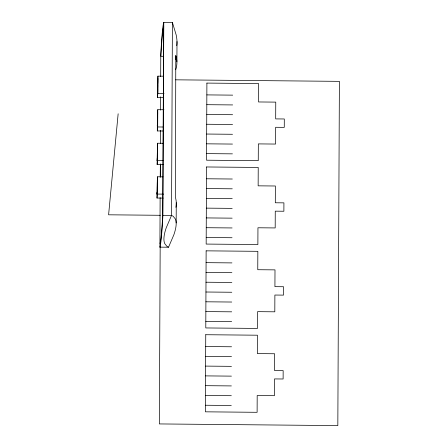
<?xml version="1.0" encoding="UTF-8"?>
<svg xmlns="http://www.w3.org/2000/svg" width="448" height="448" viewBox="0 0 448 448"><rect width="100%" height="100%" fill="white"/><g stroke="black" fill="none" stroke-linecap="round" stroke-linejoin="round"><path stroke-width="0.67" d="M163.201 198.1L156.996 198.044L157.018 193.407L156.946 194.174L157.45 176.786L162.966 176.837M163.352 164.55L157.147 164.494L157.17 159.858L157.097 160.625L157.601 143.237L163.117 143.287M163.509 131.001L157.304 130.945L157.382 113.663L157.758 109.687L163.962 109.743M163.66 97.451L157.455 97.39L157.478 92.753L157.405 93.526L157.909 76.138L163.425 76.188M156.996 198.044L157.371 194.068L157.45 176.786M157.147 164.494L157.522 160.518L157.601 143.237M157.304 130.945L157.679 126.963L157.758 109.687M157.455 97.39L157.83 93.414L157.909 76.138M159.902 247.145A397.107 8.019 -89.5 0 0 162.91 215.32L171.528 215.398L173.13 216.244L175.325 218.932A280.521 41.602 -45.6 0 1 173.813 234.903L168.521 247.223L159.902 247.145L160.126 197.512M160.222 177.246L160.356 163.856M160.373 143.69L160.507 130.329M160.524 110.141L160.658 96.802M160.681 76.591L160.782 54.225A397.107 8.019 -89.5 0 1 163.789 22.4L172.407 22.478L176.159 34.882A280.521 49.644 46.4 0 1 176.742 45.657M160.166 246.91L159.359 423.931L337.831 425.6L339.399 81.357L175.627 79.822M160.485 176.943L160.541 164.349M162.91 215.32L163.789 22.4M172.407 22.478L171.528 215.398L166.27 227.685A282.615 41.91 -45.6 0 0 164.763 243.656L166.936 246.366L168.521 247.223M175.644 69.77A397.107 91.678 0.3 0 0 176.064 56.448L175.795 55.681L175.42 197.366A397.107 91.678 0.3 0 1 175.896 207.362M176.17 222.947L176.26 202.698M176.904 61.785L176.994 41.535M118.149 113.77L108.601 214.805L160.311 215.292M157.713 80.399L157.898 78.411M157.702 81.743L157.892 79.755M157.696 83.087L157.886 81.099M157.69 84.426L157.881 82.438M157.685 85.77L157.875 83.782M157.679 87.114L157.87 85.126M157.377 92.036L157.41 91.678M157.674 88.452L157.864 86.464M157.668 89.796L157.858 87.808M157.662 91.14L157.847 89.152M157.657 92.478L157.842 90.49M157.651 93.822L157.836 91.834M157.556 113.954L157.746 111.966M157.55 115.293L157.741 113.305M157.545 116.637L157.735 114.649M157.539 117.981L157.73 115.993M157.534 119.319L157.724 117.331M157.528 120.663L157.713 118.675M157.522 122.007L157.707 120.014M157.226 125.586L157.259 125.227M157.517 123.346L157.702 121.358M157.511 124.69L157.696 122.702M157.5 126.034L157.69 124.04M157.494 127.372L157.685 125.384M157.405 147.504L157.595 145.516M157.399 148.848L157.59 146.854M157.394 150.186L157.578 148.198M157.388 151.53L157.573 149.542M157.382 152.874L157.567 150.881M157.377 154.213L157.562 152.225M157.366 155.557L157.556 153.569M157.069 159.141L157.108 158.777M157.36 156.901L157.55 154.907M157.354 158.239L157.545 156.251M157.349 159.583L157.539 157.595M157.343 160.927L157.534 158.934M157.254 181.054L157.438 179.066M157.248 182.398L157.433 180.41M157.242 183.742L157.427 181.748M157.231 185.08L157.422 183.092M157.226 186.424L157.416 184.436M157.22 187.768L157.41 185.774M156.918 192.69L156.951 192.332M157.214 189.106L157.405 187.118M157.209 190.45L157.399 188.462M157.203 191.789L157.394 189.801M157.198 193.133L157.388 191.145M157.192 194.477L157.377 192.489M175.414 59.718L175.795 55.681M159.992 243.488L160.171 242.866A393.658 7.952 -89.5 0 0 162.658 216.535L163.699 26.051L163.52 26.678A393.658 7.952 -89.5 0 0 161.034 53.004L160.843 56.286L163.43 56.308M157.83 93.414L164.035 93.47M206.842 94.898L232.697 95.138M206.797 104.686L232.652 104.927M206.752 114.47L232.607 114.71M206.707 124.253L232.562 124.499M157.679 126.963L163.195 127.014M206.662 134.042L232.518 134.282M206.618 143.825L232.473 144.071M206.573 153.614L232.428 153.854M157.522 160.518L163.038 160.569M206.461 178.774L232.316 179.015M206.416 188.563L232.271 188.804M157.371 194.068L163.576 194.124M206.371 198.346L232.226 198.587M206.326 208.135L232.182 208.376M206.282 217.918L232.137 218.159M206.237 227.707L232.092 227.948M206.192 237.49L232.047 237.731M206.08 262.651L231.935 262.898M206.035 272.44L231.89 272.681M205.99 282.223L231.846 282.464M205.946 292.012L231.801 292.253M205.901 301.795L231.756 302.036M205.856 311.584L231.711 311.825M205.811 321.367L231.666 321.608M205.699 346.534L231.554 346.774M205.654 356.317L231.51 356.558M205.61 366.1L231.465 366.346M205.565 375.889L231.42 376.13M205.52 385.672L231.375 385.918M205.475 395.461L231.33 395.702M205.43 405.244L231.286 405.485M205.75 334.718L205.397 411.824L257.113 412.306L257.186 395.534L274.422 395.69L274.501 378.918L283.119 378.997L283.158 370.608L274.54 370.53L274.618 353.752L257.376 353.595L257.46 335.205L205.75 334.718M206.13 250.841L205.783 327.947L257.494 328.429L257.572 311.651L274.809 311.814L274.882 295.042L283.5 295.12L283.539 286.731L274.921 286.653L274.999 269.875L257.762 269.713L257.846 251.322L206.13 250.841M206.517 166.964L206.164 244.07L257.874 244.552L257.953 227.774L275.19 227.937L275.262 211.159L283.881 211.243L283.92 202.854L275.302 202.776L275.38 185.998L258.143 185.836L258.227 167.446L206.517 166.964M206.898 83.087L206.545 160.194L258.255 160.675L258.334 143.898L275.57 144.06L275.649 127.282L284.267 127.366L284.301 118.978L275.682 118.899L275.761 102.122L258.524 101.959L258.608 83.569L206.898 83.087"/></g></svg>
